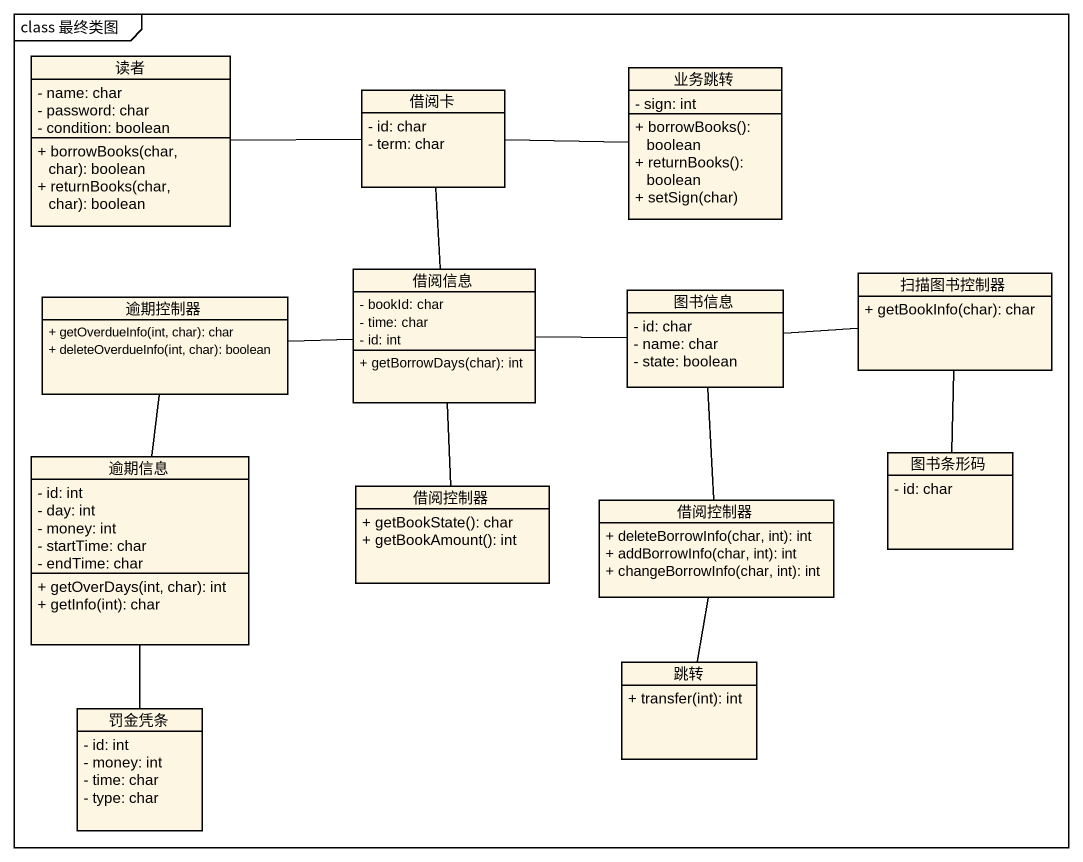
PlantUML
@startuml
mainframe class 最终类图
hide circle
hide empty members
skinparam classAttributeIconSize 0
class 读者 {
  - name: char
  - password: char
  - condition: boolean
  + borrowBooks(char, char): boolean
  + returnBooks(char, char): boolean
}
class 借阅卡 {
  - id: char
  - term: char
}
class 业务跳转 {
  - sign: int
  + borrowBooks(): boolean
  + returnBooks(): boolean
  + setSign(char)
}
class 逾期控制器 {
  + getOverdueInfo(int, char): char
  + deleteOverdueInfo(int, char): boolean
}
class 借阅信息 {
  - bookId: char
  - time: char
  - id: int
  + getBorrowDays(char): int
}
class 图书信息 {
  - id: char
  - name: char
  - state: boolean
}
class 扫描图书控制器 {
  + getBookInfo(char): char
}
class 逾期信息 {
  - id: int
  - day: int
  - money: int
  - startTime: char
  - endTime: char
  + getOverDays(int, char): int
  + getInfo(int): char
}
class 借阅控制器 {
  + getBookState(): char
  + getBookAmount(): int
}
class 图书条形码 {
  - id: char
}
class "借阅控制器" as 借阅控制器_2 {
  + deleteBorrowInfo(char, int): int
  + addBorrowInfo(char, int): int
  + changeBorrowInfo(char, int): int
}
class 跳转 {
  + transfer(int): int
}
class 罚金凭条 {
  - id: int
  - money: int
  - time: char
  - type: char
}
读者 -right- 借阅卡
借阅卡 -right- 业务跳转
借阅卡 -- 借阅信息
逾期控制器 -right- 借阅信息
逾期控制器 -- 逾期信息
借阅信息 -right- 图书信息
借阅信息 -- 借阅控制器
图书信息 -right- 扫描图书控制器
图书信息 -- 借阅控制器_2
扫描图书控制器 -- 图书条形码
逾期信息 -- 罚金凭条
借阅控制器_2 -- 跳转
@enduml
